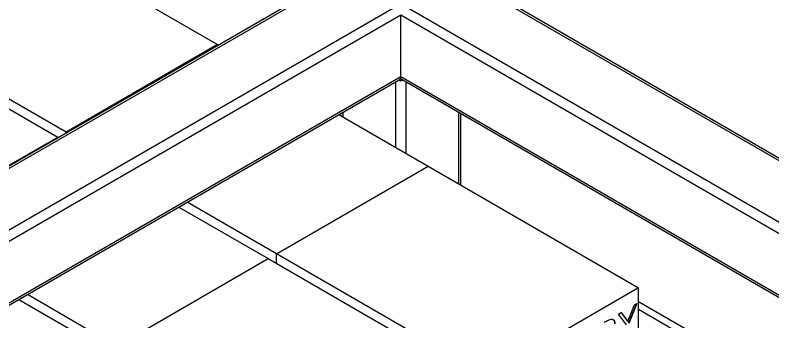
# Model space of a CAD drawing. Header units: millimetres. Extents: x 0 to 17520, y 0 to 12300.
# Drawn here: x 15030 to 15667, y 10701 to 10958 of the extents above; entities that cross this region are included whole.
import ezdxf

# ---------------------------------------------------------------- set-up
doc = ezdxf.new("R2010")
doc.units = ezdxf.units.MM
doc.header["$LTSCALE"] = 30

msp = doc.modelspace()

# ---------------------------------------------------------------- linework, layer by layer
for p, q in [((16018.901, 10637.756), (14532.331, 11495.934)), ((16017.144, 10636.742), (14532.331, 11493.906)), ((14532.331, 11442.472), (15972.596, 10611.025)), ((15023.77, 11035.477), (15200.547, 10933.426)), ((15302.553, 10991.499), (14206.537, 10358.783)), ((15305.552, 10991.202), (14209.537, 10358.486)), ((14254.085, 10332.769), (15350.1, 10965.485)), ((15354.343, 10958.137), (14260.085, 10326.436)), ((14889.42, 10957.918), (15066.197, 10855.867)), ((15073.268, 10859.949), (14896.491, 10962)), ((15354.343, 10906.695), (15354.343, 10958.137)), ((15964.11, 10606.126), (15354.343, 10958.137)), ((15200.547, 10933.426), (15073.268, 10859.949)), ((15200.547, 10933.426), (15201.252, 10933.019)), ((14304.64, 10300.714), (15354.343, 10906.695)), ((15354.343, 10906.695), (15919.555, 10580.405)), ((14306.398, 10299.7), (15353.1, 10903.948)), ((15350.1, 10847.091), (15350.1, 10902.216)), ((15353.962, 10904.885), (15917.797, 10579.39)), ((15358.585, 10902.216), (15358.585, 10842.193)), ((15303.795, 10875.485), (15303.795, 10873.822)), ((15305.552, 10876.499), (15305.552, 10872.808)), ((15403.133, 10816.476), (15403.133, 10876.499)), ((15404.89, 10815.461), (15404.89, 10875.485)), ((15302.355, 10874.654), (15377.324, 10831.375)), ((14938.918, 10782.391), (15066.197, 10855.867)), ((15066.197, 10855.867), (15066.901, 10855.461)), ((15073.268, 10859.136), (15073.268, 10859.949)), ((15073.972, 10859.543), (15073.268, 10859.949)), ((15250.045, 10757.898), (15377.324, 10831.375)), ((15377.324, 10831.375), (15554.1, 10729.324)), ((15250.045, 10757.898), (15175.076, 10801.177)), ((15168.005, 10797.095), (15242.973, 10753.816)), ((15250.045, 10749.734), (15250.045, 10757.898)), ((15426.821, 10655.847), (15250.045, 10757.898)), ((15115.694, 10680.34), (15242.973, 10753.816)), ((15242.973, 10753.816), (15419.75, 10651.765)), ((15554.1, 10729.324), (15426.821, 10655.847)), ((15554.1, 10672.166), (15554.1, 10729.324)), ((15115.694, 10680.34), (15040.726, 10723.618)), ((15033.655, 10719.536), (15108.623, 10676.258)), ((15552.362, 10716), (15545.693, 10699.543)), ((15552.704, 10716.198), (15545.905, 10699.421)), ((15550.524, 10714.939), (15552.704, 10716.198)), ((15554.1, 10717.844), (15879.976, 10529.72)), ((15544.957, 10701.2), (15550.524, 10714.939)), ((15554.1, 10711.312), (15879.976, 10523.188)), ((15537.202, 10707.249), (15539.382, 10708.507)), ((15544.001, 10698.322), (15537.202, 10707.249)), ((15539.3, 10708.459), (15544.745, 10701.322)), ((15539.382, 10708.507), (15544.957, 10701.2)), ((15544.957, 10701.2), (15544.745, 10701.322))]:
    msp.add_line(p, q)
for centre, radius, start, end in [((15351.489, 10906.332), 2.877, 304.05742, 7.253411), ((15354.343, 10913.36), 10.13, 258.009673, 281.990659)]:
    msp.add_arc(centre, radius, start, end)
for points, knots in [([(15529.935, 10702.72), (15530.601, 10702.849), (15531.932, 10703.108), (15533.332, 10702.265), (15534.105, 10700.811), (15534.175, 10699.584), (15534.21, 10698.971)], [0, 0, 0, 0, 0.2798004, 0.5595067, 0.7796324, 1, 1, 1, 1]), ([(15525.129, 10700.279), (15526.031, 10700.803), (15527.639, 10701.737), (15529.234, 10702.42), (15529.935, 10702.72)], [0, 0, 0, 0, 0.5602407, 1, 1, 1, 1]), ([(15532.387, 10702.589), (15532.645, 10702.476), (15533.316, 10702.182), (15533.88, 10700.909), (15533.959, 10699.699), (15533.998, 10699.093)], [0, 0, 0, 0, 0.2382204, 0.618901, 1, 1, 1, 1])]:
    msp.add_open_spline(points, degree=3, knots=knots)

doc.saveas('drawing.dxf')
